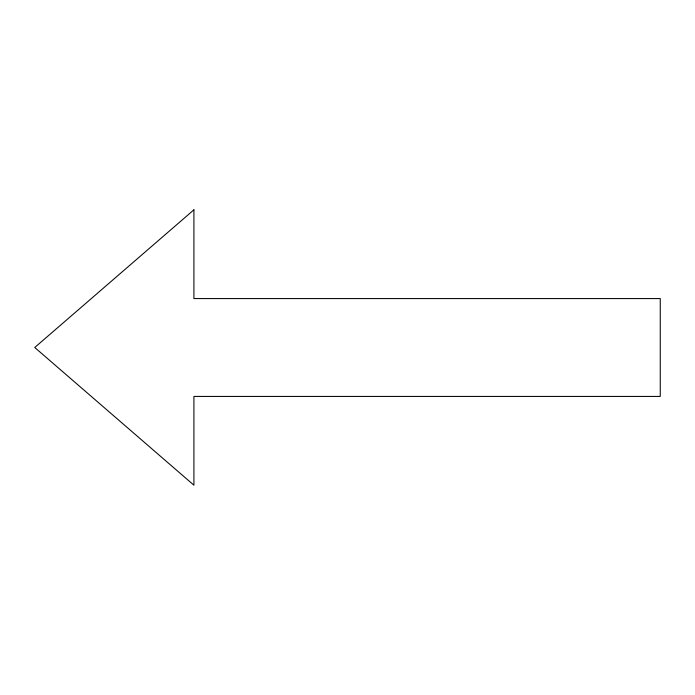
<?xml version="1.0" encoding="UTF-8"?>
<svg xmlns="http://www.w3.org/2000/svg" width="695" height="695" viewBox="0 0 695 695"><rect width="100%" height="100%" fill="white"/><g stroke="black" fill="none" stroke-linecap="round" stroke-linejoin="round"><path stroke-width="1.04" d="M193.914 209.812L34.75 347.5L193.914 485.188L193.914 396.428L660.25 396.428L660.25 298.572L193.914 298.572L193.914 209.812"/></g></svg>
